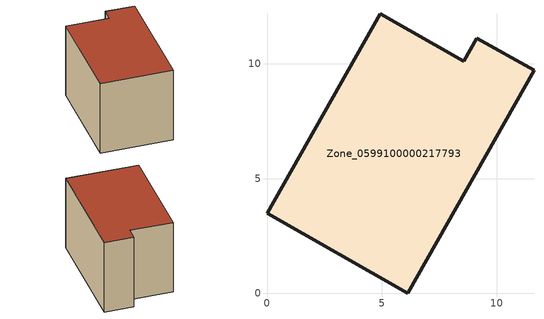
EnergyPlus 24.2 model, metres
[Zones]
Zone_0599100000217793
 floor ground (C_G): 6.12,0 0,3.48 4.94,12.18 8.58,10.1 9.14,11.11 11.63,9.71 z6.17
 wall outside (C_F): 6.12,0 11.63,9.71 9.14,11.11 8.58,10.1 4.94,12.18 0,3.48 6.12,0 z6.17:13.79
 roof outside (C_R): 0,3.48 6.12,0 11.63,9.71 9.14,11.11 8.58,10.1 4.94,12.18 z13.79
[BUILDING]
Pand.0599100000217793: North Axis=0; Terrain=City; Loads Convergence Tolerance Value=0.04; Temperature Convergence Tolerance Value=0.4; Solar Distribution=FullExterior; Maximum Number of Warmup Days=25; Minimum Number of Warmup Days=1
[Site:Location]
Rotterdam.The.Hague.AP_ZH_NLD Design_Conditions: Latitude=51.96; Longitude=4.45; Time Zone=1; Elevation=-4.5
[SITE:GROUNDTEMPERATURE:BUILDINGSURFACE]
18, 18, 18, 18, 18, 18, 18, 18, 18, 18, 18, 18
[MATERIAL] Thermal Absorptance=0.9; Solar Absorptance=0.7; Visible Absorptance=0.7
Name | Roughness | Thickness | Conductivity | Density | Specific Heat
G.TC.1946-1964 | MediumSmooth | 0.15 | 1 | 540 | 1210
F.TC.1946-1964 | Rough | 0.3 | 0.857143 | 1920 | 840
R.TC.1946-1964 | MediumRough | 0.2 | 0.235294 | 1500 | 1000
[CONSTRUCTION]
C_G: G.TC.1946-1964
C_F: F.TC.1946-1964
C_R: R.TC.1946-1964
[ZONE]
Zone_0599100000217793: Type=1; Multiplier=1; Ceiling Height=Autocalculate; Volume=Autocalculate; Floor Area=autocalculate; Part of Total Floor Area=Yes
[ZONEINFILTRATION:DESIGNFLOWRATE]
Infil_Zone_0599100000217793: Zone or ZoneList or Space or SpaceList=Zone_0599100000217793; Schedule=AlwaysOn; Design Flow Rate Calculation Method=Flow/Area; Flow Rate per Floor Area=0.003; Constant Term Coefficient=1; Temperature Term Coefficient=0; Velocity Term Coefficient=0; Velocity Squared Term Coefficient=0
[HVACTEMPLATE:ZONE:IDEALLOADSAIRSYSTEM]
Zone_0599100000217793: Maximum Heating Supply Air Temperature=50; Minimum Cooling Supply Air Temperature=13; Maximum Heating Supply Air Humidity Ratio=0.0156; Minimum Cooling Supply Air Humidity Ratio=0.0077; Heating Limit=NoLimit; Cooling Limit=NoLimit; Dehumidification Control Type=ConstantSensibleHeatRatio; Cooling Sensible Heat Ratio=0.7; Dehumidification Setpoint=60; Humidification Control Type=None; Humidification Setpoint=30; Outdoor Air Method=None; Outdoor Air Flow Rate per Person=0.00944; Outdoor Air Flow Rate per Zone Floor Area=0; Outdoor Air Flow Rate per Zone=0; Demand Controlled Ventilation Type=None; Outdoor Air Economizer Type=NoEconomizer; Heat Recovery Type=None; Sensible Heat Recovery Effectiveness=0.7; Latent Heat Recovery Effectiveness=0.65
[ZONECONTROL:THERMOSTAT]
ThermostatControl_Zone_0599100000217793: Zone or ZoneList=Zone_0599100000217793; Control Type Schedule=DualSetpointControlType; Control 1=Thermostat_Zone_0599100000217793; Temperature Difference Between Cutout And Setpoint=0
[THERMOSTATSETPOINT:DUALSETPOINT]
Thermostat_Zone_0599100000217793: Heating Setpoint Temperature Schedule=HeatingSetpoint_Zone_0599100000217793; Cooling Setpoint Temperature Schedule=CoolingSetpoint_Zone_0599100000217793
[SCHEDULE:COMPACT]
HeatingSetpoint_Zone_0599100000217793: Through: 12/31, For: AllDays, Until: 24:00, 21
CoolingSetpoint_Zone_0599100000217793: Through: 12/31, For: AllDays, Until: 24:00, 24
DualSetpointControlType: Through: 12/31, For: AllDays, Until: 24:00, 4
AlwaysOn: Through: 12/31, For: AllDays, Until: 24:00, 1
